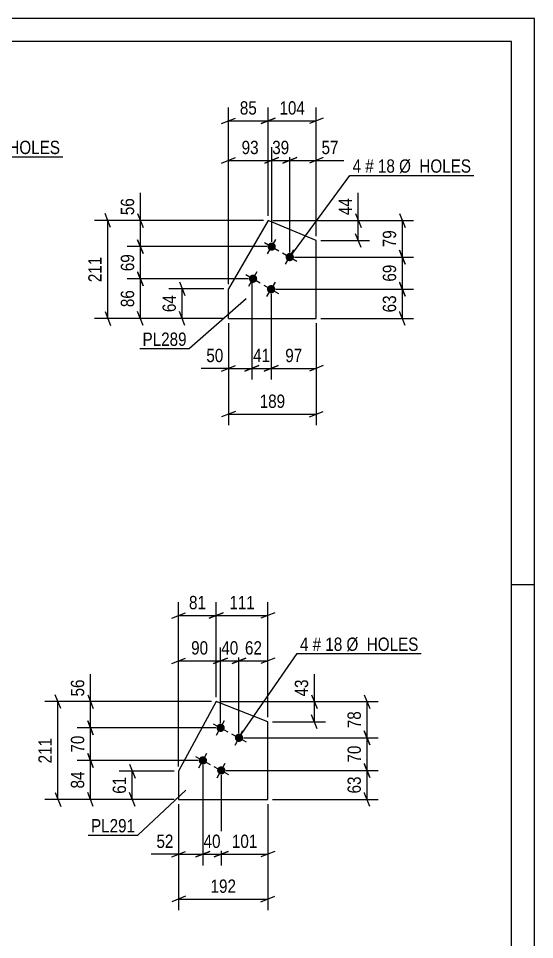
# Model space of a CAD drawing. Header units: millimetres. Extents: x 0 to 594, y 0 to 420.
# Drawn here: x 482.8 to 594, y 221.6 to 420 of the extents above; entities that cross this region are included whole.
import ezdxf

# ---------------------------------------------------------------- set-up
doc = ezdxf.new("R2010")
doc.units = ezdxf.units.MM
doc.styles.add('Arial Narrow', font='ARIALN.TTF', dxfattribs={"height": 0.2})

# ---------------------------------------------------------------- blocks, each defined once
blk = doc.blocks.new('Unknown-122574334-1163')
at = {"color": 5, "linetype": 'Continuous'}
for p, q in [((594, 420), (0, 420)), ((594, 0), (594, 420)), ((589, 415), (5, 415)), ((589, 5), (589, 415)), ((594, 298), (589, 298))]:
    blk.add_line(p, q, dxfattribs=at)
blk = doc.blocks.new('Part-122574334-16111 - 16110')
at = {"color": 2, "linetype": 'Continuous'}
for p, q in [((536.59, 376.5), (528.07, 361.79)), ((546.98, 372.14), (536.59, 376.5)), ((546.98, 355.37), (546.98, 372.14)), ((528.07, 355.37), (528.07, 361.79)), ((528.07, 355.37), (546.98, 355.37))]:
    blk.add_line(p, q, dxfattribs=at)
blk = doc.blocks.new('Bolt-122574334-16112 - 16110')
at = {"linetype": 'Continuous'}
for points in [[(537.81, 371.63, -1), (536.91, 370.07, -1)], [(541.71, 369.38, -1), (540.81, 367.82, -1)], [(533.8, 364.71, -1), (532.9, 363.15, -1)], [(537.7, 362.45, -1), (536.8, 360.9, -1)]]:
    blk.add_hatch(color=1, dxfattribs=at).paths.add_polyline_path(points)
at = {"color": 1, "linetype": 'Continuous'}
for p, q in [((535.8, 371.75), (538.92, 369.95)), ((536.46, 369.3), (538.26, 372.41)), ((539.7, 369.5), (542.81, 367.7)), ((540.35, 367.04), (542.16, 370.16)), ((532.45, 362.37), (534.26, 365.49)), ((531.8, 364.83), (534.91, 363.03)), ((536.35, 360.12), (538.15, 363.23)), ((535.69, 362.58), (538.81, 360.77))]:
    blk.add_line(p, q, dxfattribs=at)
blk = doc.blocks.new('Part-122574334-16119 - 16118')
at = {"color": 2, "linetype": 'Continuous'}
for p, q in [((525.43, 272.85), (517.32, 257.9)), ((536.56, 268.53), (525.43, 272.85)), ((536.56, 251.76), (536.56, 268.53)), ((517.32, 257.9), (517.32, 251.76)), ((517.32, 251.76), (536.56, 251.76))]:
    blk.add_line(p, q, dxfattribs=at)
blk = doc.blocks.new('Bolt-122574334-16120 - 16118')
at = {"linetype": 'Continuous'}
for points in [[(526.79, 268.01, -1), (525.93, 266.43, -1)], [(530.74, 265.87, -1), (529.89, 264.28, -1)], [(522.97, 260.98, -1), (522.11, 259.4, -1)], [(526.93, 258.83, -1), (526.07, 257.25, -1)]]:
    blk.add_hatch(color=1, dxfattribs=at).paths.add_polyline_path(points)
at = {"color": 1, "linetype": 'Continuous'}
for p, q in [((524.78, 268.08), (527.94, 266.36)), ((525.5, 265.64), (527.22, 268.8)), ((528.73, 265.93), (531.9, 264.22)), ((529.46, 263.49), (531.17, 266.66)), ((520.96, 261.05), (524.13, 259.33)), ((521.69, 258.61), (523.4, 261.77)), ((524.92, 258.9), (528.08, 257.18)), ((525.64, 256.46), (527.36, 259.63))]:
    blk.add_line(p, q, dxfattribs=at)
blk = doc.blocks.new('StraightDimension-122574334-16838 - 16110')
at = {"color": 7, "linetype": 'Continuous'}
for p, q in [((528.07, 354.37), (528.07, 332.37)), ((546.98, 354.37), (546.98, 332.37)), ((529.57, 335.37), (526.57, 334.17)), ((545.48, 334.17), (548.48, 335.37)), ((528.07, 334.77), (546.98, 334.77))]:
    blk.add_line(p, q, dxfattribs=at)
at = {"color": 0}
blk.add_wipeout([(540.87, 335.52), (540.87, 339.72), (534.18, 339.72), (534.18, 335.52)], dxfattribs=at)
at = {"color": 3, "style": 'Arial Narrow'}
blk.add_text('189', height=2.863, dxfattribs=at).set_placement((534.78, 336.12))
blk = doc.blocks.new('StraightDimension-122574334-16832 - 16110')
at = {"color": 7, "linetype": 'Continuous'}
for p, q in [((536.59, 377.5), (536.59, 400.79)), ((546.98, 373.14), (546.98, 400.79)), ((535.09, 397.34), (538.09, 398.54)), ((536.59, 397.94), (546.98, 397.94)), ((548.48, 398.54), (545.48, 397.34))]:
    blk.add_line(p, q, dxfattribs=at)
at = {"color": 0}
blk.add_wipeout([(545.13, 398.69), (545.13, 402.89), (538.44, 402.89), (538.44, 398.69)], dxfattribs=at)
at = {"color": 3, "style": 'Arial Narrow'}
blk.add_text('104', height=2.863, dxfattribs=at).set_placement((539.04, 399.29))
blk = doc.blocks.new('StraightDimension-122574334-21965 - 16110')
at = {"color": 7, "linetype": 'Continuous'}
for p, q in [((533.11, 363.07), (533.11, 342.23)), ((537.25, 360.67), (537.25, 342.23)), ((531.61, 344.03), (534.61, 345.23)), ((538.75, 345.23), (535.75, 344.03)), ((533.11, 344.63), (537.25, 344.63))]:
    blk.add_line(p, q, dxfattribs=at)
at = {"color": 0}
blk.add_wipeout([(537.61, 345.38), (537.61, 349.58), (532.75, 349.58), (532.75, 345.38)], dxfattribs=at)
at = {"color": 3, "style": 'Arial Narrow'}
blk.add_text('41', height=2.863, dxfattribs=at).set_placement((533.35, 345.98))
blk = doc.blocks.new('StraightDimension-122574334-16833 - 16110')
at = {"color": 7, "linetype": 'Continuous'}
for p, q in [((528.07, 362.79), (528.07, 400.79)), ((536.59, 377.5), (536.59, 400.79)), ((526.57, 397.34), (529.57, 398.54)), ((528.07, 397.94), (536.59, 397.94)), ((538.09, 398.54), (535.09, 397.34))]:
    blk.add_line(p, q, dxfattribs=at)
at = {"color": 0}
blk.add_wipeout([(534.76, 398.69), (534.76, 402.89), (529.9, 402.89), (529.9, 398.69)], dxfattribs=at)
at = {"color": 3, "style": 'Arial Narrow'}
blk.add_text('85', height=2.863, dxfattribs=at).set_placement((530.5, 399.29))
blk = doc.blocks.new('StraightDimension-122574334-16842 - 16110')
at = {"color": 7, "linetype": 'Continuous'}
for p, q in [((555.41, 378), (556.61, 375)), ((537.59, 376.5), (558.41, 376.5)), ((556.01, 372.14), (556.01, 376.5)), ((556.61, 370.64), (555.41, 373.64)), ((547.98, 372.14), (558.41, 372.14))]:
    blk.add_line(p, q, dxfattribs=at)
at = {"color": 0}
blk.add_wipeout([(555.26, 381.88), (551.06, 381.88), (551.06, 377.03), (555.26, 377.03)], dxfattribs=at)
at = {"color": 7, "linetype": 'Continuous'}
blk.add_line((556.01, 376.5), (556.01, 382.41), dxfattribs=at)
blk.add_line((556.01, 376.5), (556.01, 382.41), dxfattribs=at)
at = {"color": 3, "style": 'Arial Narrow'}
blk.add_text('44', height=2.863, rotation=90.0002, dxfattribs=at).set_placement((554.66, 377.63))
blk = doc.blocks.new('StraightDimension-122574334-16846 - 16110')
at = {"color": 7, "linetype": 'Continuous'}
for p, q in [((517.47, 363.29), (518.67, 360.29)), ((527.07, 361.79), (515.22, 361.79)), ((518.07, 355.37), (518.07, 361.79)), ((527.07, 355.37), (515.22, 355.37)), ((518.67, 353.87), (517.47, 356.87))]:
    blk.add_line(p, q, dxfattribs=at)
at = {"color": 0}
blk.add_wipeout([(517.32, 361.01), (513.12, 361.01), (513.12, 356.15), (517.32, 356.15)], dxfattribs=at)
at = {"color": 3, "style": 'Arial Narrow'}
blk.add_text('64', height=2.863, rotation=90.0002, dxfattribs=at).set_placement((516.72, 356.75))
blk = doc.blocks.new('StraightDimension-122574334-16850 - 16110')
at = {"color": 7, "linetype": 'Continuous'}
for p, q in [((541.26, 369.6), (541.26, 392.28)), ((546.98, 373.14), (546.98, 392.28)), ((539.76, 388.83), (542.76, 390.03)), ((541.26, 389.43), (546.98, 389.43)), ((548.48, 390.03), (545.48, 388.83))]:
    blk.add_line(p, q, dxfattribs=at)
at = {"color": 0}
blk.add_wipeout([(552.36, 390.18), (552.36, 394.38), (547.51, 394.38), (547.51, 390.18)], dxfattribs=at)
at = {"color": 7, "linetype": 'Continuous'}
blk.add_line((546.98, 389.43), (552.89, 389.43), dxfattribs=at)
blk.add_line((546.98, 389.43), (552.89, 389.43), dxfattribs=at)
at = {"color": 3, "style": 'Arial Narrow'}
blk.add_text('57', height=2.863, dxfattribs=at).set_placement((548.11, 390.78))
blk = doc.blocks.new('StraightDimension-122574334-16851 - 16110')
at = {"color": 7, "linetype": 'Continuous'}
for p, q in [((537.36, 371.85), (537.36, 392.28)), ((541.26, 369.6), (541.26, 392.28)), ((535.86, 388.83), (538.86, 390.03)), ((537.36, 389.43), (541.26, 389.43)), ((542.76, 390.03), (539.76, 388.83))]:
    blk.add_line(p, q, dxfattribs=at)
at = {"color": 0}
blk.add_wipeout([(541.74, 390.18), (541.74, 394.38), (536.88, 394.38), (536.88, 390.18)], dxfattribs=at)
at = {"color": 3, "style": 'Arial Narrow'}
blk.add_text('39', height=2.863, dxfattribs=at).set_placement((537.48, 390.78))
blk = doc.blocks.new('StraightDimension-122574334-16852 - 16110')
at = {"color": 7, "linetype": 'Continuous'}
for p, q in [((528.07, 362.79), (528.07, 392.28)), ((537.36, 371.85), (537.36, 392.28)), ((526.57, 388.83), (529.57, 390.03)), ((528.07, 389.43), (537.36, 389.43)), ((538.86, 390.03), (535.86, 388.83))]:
    blk.add_line(p, q, dxfattribs=at)
at = {"color": 0}
blk.add_wipeout([(535.14, 390.18), (535.14, 394.38), (530.29, 394.38), (530.29, 390.18)], dxfattribs=at)
at = {"color": 3, "style": 'Arial Narrow'}
blk.add_text('93', height=2.863, dxfattribs=at).set_placement((530.89, 390.78))
blk = doc.blocks.new('StraightDimension-122574334-16870 - 16110')
at = {"color": 7, "linetype": 'Continuous'}
for p, q in [((508.47, 378), (509.67, 375)), ((535.59, 376.5), (506.22, 376.5)), ((509.07, 370.85), (509.07, 376.5)), ((509.67, 369.35), (508.47, 372.35)), ((536.36, 370.85), (506.22, 370.85))]:
    blk.add_line(p, q, dxfattribs=at)
at = {"color": 0}
blk.add_wipeout([(508.32, 381.88), (504.12, 381.88), (504.12, 377.03), (508.32, 377.03)], dxfattribs=at)
at = {"color": 7, "linetype": 'Continuous'}
blk.add_line((509.07, 376.5), (509.07, 382.41), dxfattribs=at)
blk.add_line((509.07, 376.5), (509.07, 382.41), dxfattribs=at)
at = {"color": 3, "style": 'Arial Narrow'}
blk.add_text('56', height=2.863, rotation=90.0002, dxfattribs=at).set_placement((507.72, 377.63))
blk = doc.blocks.new('StraightDimension-122574334-16871 - 16110')
at = {"color": 7, "linetype": 'Continuous'}
for p, q in [((508.47, 372.35), (509.67, 369.35)), ((536.36, 370.85), (506.22, 370.85)), ((509.07, 363.93), (509.07, 370.85)), ((509.67, 362.43), (508.47, 365.43)), ((532.35, 363.93), (506.22, 363.93))]:
    blk.add_line(p, q, dxfattribs=at)
at = {"color": 0}
blk.add_wipeout([(508.32, 369.82), (504.12, 369.82), (504.12, 364.96), (508.32, 364.96)], dxfattribs=at)
at = {"color": 3, "style": 'Arial Narrow'}
blk.add_text('69', height=2.863, rotation=90.0002, dxfattribs=at).set_placement((507.72, 365.56))
blk = doc.blocks.new('StraightDimension-122574334-16872 - 16110')
at = {"color": 7, "linetype": 'Continuous'}
for p, q in [((508.47, 365.43), (509.67, 362.43)), ((532.35, 363.93), (506.22, 363.93)), ((509.07, 355.37), (509.07, 363.93)), ((527.07, 355.37), (506.22, 355.37)), ((509.67, 353.87), (508.47, 356.87))]:
    blk.add_line(p, q, dxfattribs=at)
at = {"color": 0}
blk.add_wipeout([(508.32, 362.08), (504.12, 362.08), (504.12, 357.22), (508.32, 357.22)], dxfattribs=at)
at = {"color": 3, "style": 'Arial Narrow'}
blk.add_text('86', height=2.863, rotation=90.0002, dxfattribs=at).set_placement((507.72, 357.82))
blk = doc.blocks.new('StraightDimension-122574334-16890 - 16110')
at = {"color": 7, "linetype": 'Continuous'}
for p, q in [((502.67, 375), (501.47, 378)), ((535.59, 376.5), (499.22, 376.5)), ((502.07, 355.37), (502.07, 376.5)), ((527.07, 355.37), (499.22, 355.37)), ((501.47, 356.87), (502.67, 353.87))]:
    blk.add_line(p, q, dxfattribs=at)
at = {"color": 0}
blk.add_wipeout([(501.32, 369.28), (497.12, 369.28), (497.12, 362.59), (501.32, 362.59)], dxfattribs=at)
at = {"color": 3, "style": 'Arial Narrow'}
blk.add_text('211', height=2.863, rotation=90.0002, dxfattribs=at).set_placement((500.72, 363.19))
blk = doc.blocks.new('StraightDimension-122574334-21933 - 16110')
at = {"color": 7, "linetype": 'Continuous'}
for p, q in [((564.91, 378), (566.11, 375)), ((537.59, 376.5), (567.91, 376.5)), ((565.51, 368.6), (565.51, 376.5)), ((566.11, 367.1), (564.91, 370.1)), ((542.26, 368.6), (567.91, 368.6))]:
    blk.add_line(p, q, dxfattribs=at)
at = {"color": 0}
blk.add_wipeout([(564.76, 374.98), (560.56, 374.98), (560.56, 370.12), (564.76, 370.12)], dxfattribs=at)
at = {"color": 3, "style": 'Arial Narrow'}
blk.add_text('79', height=2.863, rotation=90.0002, dxfattribs=at).set_placement((564.16, 370.72))
blk = doc.blocks.new('StraightDimension-122574334-21934 - 16110')
at = {"color": 7, "linetype": 'Continuous'}
for p, q in [((564.91, 370.1), (566.11, 367.1)), ((542.26, 368.6), (567.91, 368.6)), ((565.51, 361.67), (565.51, 368.6)), ((566.11, 360.17), (564.91, 363.17)), ((538.25, 361.67), (567.91, 361.67))]:
    blk.add_line(p, q, dxfattribs=at)
at = {"color": 0}
blk.add_wipeout([(564.76, 367.56), (560.56, 367.56), (560.56, 362.71), (564.76, 362.71)], dxfattribs=at)
at = {"color": 3, "style": 'Arial Narrow'}
blk.add_text('69', height=2.863, rotation=90.0002, dxfattribs=at).set_placement((564.16, 363.31))
blk = doc.blocks.new('StraightDimension-122574334-21935 - 16110')
at = {"color": 7, "linetype": 'Continuous'}
for p, q in [((564.91, 363.17), (566.11, 360.17)), ((538.25, 361.67), (567.91, 361.67)), ((565.51, 355.37), (565.51, 361.67)), ((547.98, 355.37), (567.91, 355.37)), ((566.11, 353.87), (564.91, 356.87))]:
    blk.add_line(p, q, dxfattribs=at)
at = {"color": 0}
blk.add_wipeout([(564.76, 360.95), (560.56, 360.95), (560.56, 356.09), (564.76, 356.09)], dxfattribs=at)
at = {"color": 3, "style": 'Arial Narrow'}
blk.add_text('63', height=2.863, rotation=90.0002, dxfattribs=at).set_placement((564.16, 356.69))
blk = doc.blocks.new('StraightDimension-122574334-21964 - 16110')
at = {"color": 7, "linetype": 'Continuous'}
for p, q in [((537.25, 360.67), (537.25, 342.23)), ((546.98, 354.37), (546.98, 342.23)), ((535.75, 344.03), (538.75, 345.23)), ((548.48, 345.23), (545.48, 344.03)), ((537.25, 344.63), (546.98, 344.63))]:
    blk.add_line(p, q, dxfattribs=at)
at = {"color": 0}
blk.add_wipeout([(544.54, 345.38), (544.54, 349.58), (539.69, 349.58), (539.69, 345.38)], dxfattribs=at)
at = {"color": 3, "style": 'Arial Narrow'}
blk.add_text('97', height=2.863, dxfattribs=at).set_placement((540.29, 345.98))
blk = doc.blocks.new('StraightDimension-122574334-21966 - 16110')
at = {"color": 7, "linetype": 'Continuous'}
for p, q in [((533.11, 363.07), (533.11, 342.23)), ((528.07, 354.37), (528.07, 342.23)), ((526.57, 344.03), (529.57, 345.23)), ((534.61, 345.23), (531.61, 344.03)), ((528.07, 344.63), (533.11, 344.63))]:
    blk.add_line(p, q, dxfattribs=at)
at = {"color": 0}
blk.add_wipeout([(527.55, 345.38), (527.55, 349.58), (522.69, 349.58), (522.69, 345.38)], dxfattribs=at)
at = {"color": 7, "linetype": 'Continuous'}
blk.add_line((528.07, 344.63), (522.16, 344.63), dxfattribs=at)
blk.add_line((528.07, 344.63), (522.16, 344.63), dxfattribs=at)
at = {"color": 3, "style": 'Arial Narrow'}
blk.add_text('50', height=2.863, dxfattribs=at).set_placement((523.29, 345.98))
blk = doc.blocks.new('StraightDimension-122574334-16894 - 16118')
at = {"color": 7, "linetype": 'Continuous'}
for p, q in [((525.43, 273.85), (525.43, 294.26)), ((536.56, 269.53), (536.56, 294.26)), ((523.93, 290.81), (526.93, 292.01)), ((538.06, 292.01), (535.06, 290.81)), ((525.43, 291.41), (536.56, 291.41))]:
    blk.add_line(p, q, dxfattribs=at)
at = {"color": 0}
blk.add_wipeout([(534.34, 292.16), (534.34, 296.36), (527.65, 296.36), (527.65, 292.16)], dxfattribs=at)
at = {"color": 3, "style": 'Arial Narrow'}
blk.add_text('111', height=2.863, dxfattribs=at).set_placement((528.25, 292.76))
blk = doc.blocks.new('StraightDimension-122574334-16900 - 16118')
at = {"color": 7, "linetype": 'Continuous'}
for p, q in [((517.32, 250.76), (517.32, 227.93)), ((536.56, 250.76), (536.56, 227.93)), ((518.82, 230.93), (515.82, 229.73)), ((517.32, 230.33), (536.56, 230.33)), ((535.06, 229.73), (538.06, 230.93))]:
    blk.add_line(p, q, dxfattribs=at)
at = {"color": 0}
blk.add_wipeout([(530.28, 231.08), (530.28, 235.28), (523.6, 235.28), (523.6, 231.08)], dxfattribs=at)
at = {"color": 3, "style": 'Arial Narrow'}
blk.add_text('192', height=2.863, dxfattribs=at).set_placement((524.2, 231.68))
blk = doc.blocks.new('StraightDimension-122574334-16904 - 16118')
at = {"color": 7, "linetype": 'Continuous'}
for p, q in [((545.96, 274.35), (547.16, 271.35)), ((526.43, 272.85), (548.96, 272.85)), ((546.56, 268.53), (546.56, 272.85)), ((547.16, 267.03), (545.96, 270.03)), ((537.56, 268.53), (548.96, 268.53))]:
    blk.add_line(p, q, dxfattribs=at)
at = {"color": 0}
blk.add_wipeout([(545.81, 278.23), (541.61, 278.23), (541.61, 273.37), (545.81, 273.37)], dxfattribs=at)
at = {"color": 7, "linetype": 'Continuous'}
blk.add_line((546.56, 272.85), (546.56, 278.75), dxfattribs=at)
blk.add_line((546.56, 272.85), (546.56, 278.75), dxfattribs=at)
at = {"color": 3, "style": 'Arial Narrow'}
blk.add_text('43', height=2.863, rotation=90.0002, dxfattribs=at).set_placement((545.21, 273.97))
blk = doc.blocks.new('StraightDimension-122574334-22149 - 16118')
at = {"color": 7, "linetype": 'Continuous'}
for p, q in [((557.32, 274.35), (558.52, 271.35)), ((526.43, 272.85), (560.32, 272.85)), ((557.92, 265.07), (557.92, 272.85)), ((558.52, 263.57), (557.32, 266.57)), ((531.32, 265.07), (560.32, 265.07))]:
    blk.add_line(p, q, dxfattribs=at)
at = {"color": 0}
blk.add_wipeout([(557.17, 271.39), (552.97, 271.39), (552.97, 266.53), (557.17, 266.53)], dxfattribs=at)
at = {"color": 3, "style": 'Arial Narrow'}
blk.add_text('78', height=2.863, rotation=90.0002, dxfattribs=at).set_placement((556.57, 267.13))
blk = doc.blocks.new('StraightDimension-122574334-22150 - 16118')
at = {"color": 7, "linetype": 'Continuous'}
for p, q in [((557.32, 266.57), (558.52, 263.57)), ((531.32, 265.07), (560.32, 265.07)), ((557.92, 258.04), (557.92, 265.07)), ((527.5, 258.04), (560.32, 258.04)), ((558.52, 256.54), (557.32, 259.54))]:
    blk.add_line(p, q, dxfattribs=at)
at = {"color": 0}
blk.add_wipeout([(557.17, 263.99), (552.97, 263.99), (552.97, 259.13), (557.17, 259.13)], dxfattribs=at)
at = {"color": 3, "style": 'Arial Narrow'}
blk.add_text('70', height=2.863, rotation=90.0002, dxfattribs=at).set_placement((556.57, 259.73))
blk = doc.blocks.new('StraightDimension-122574334-16895 - 16118')
at = {"color": 7, "linetype": 'Continuous'}
for p, q in [((517.32, 258.9), (517.32, 294.26)), ((525.43, 273.85), (525.43, 294.26)), ((515.82, 290.81), (518.82, 292.01)), ((526.93, 292.01), (523.93, 290.81)), ((517.32, 291.41), (525.43, 291.41))]:
    blk.add_line(p, q, dxfattribs=at)
at = {"color": 0}
blk.add_wipeout([(523.8, 292.16), (523.8, 296.36), (518.95, 296.36), (518.95, 292.16)], dxfattribs=at)
at = {"color": 3, "style": 'Arial Narrow'}
blk.add_text('81', height=2.863, dxfattribs=at).set_placement((519.55, 292.76))
blk = doc.blocks.new('StraightDimension-122574334-16908 - 16118')
at = {"color": 7, "linetype": 'Continuous'}
for p, q in [((506.72, 259.4), (507.92, 256.4)), ((516.32, 257.9), (504.47, 257.9)), ((507.32, 251.76), (507.32, 257.9)), ((507.92, 250.26), (506.72, 253.26)), ((516.32, 251.76), (504.47, 251.76))]:
    blk.add_line(p, q, dxfattribs=at)
at = {"color": 0}
blk.add_wipeout([(506.57, 257.26), (502.37, 257.26), (502.37, 252.41), (506.57, 252.41)], dxfattribs=at)
at = {"color": 3, "style": 'Arial Narrow'}
blk.add_text('61', height=2.863, rotation=90.0002, dxfattribs=at).set_placement((505.97, 253.01))
blk = doc.blocks.new('StraightDimension-122574334-16932 - 16118')
at = {"color": 7, "linetype": 'Continuous'}
for p, q in [((497.72, 274.35), (498.92, 271.35)), ((524.43, 272.85), (495.47, 272.85)), ((498.32, 267.22), (498.32, 272.85)), ((498.92, 265.72), (497.72, 268.72)), ((525.36, 267.22), (495.47, 267.22))]:
    blk.add_line(p, q, dxfattribs=at)
at = {"color": 0}
blk.add_wipeout([(497.57, 278.23), (493.37, 278.23), (493.37, 273.37), (497.57, 273.37)], dxfattribs=at)
at = {"color": 7, "linetype": 'Continuous'}
blk.add_line((498.32, 272.85), (498.32, 278.75), dxfattribs=at)
blk.add_line((498.32, 272.85), (498.32, 278.75), dxfattribs=at)
at = {"color": 3, "style": 'Arial Narrow'}
blk.add_text('56', height=2.863, rotation=90.0002, dxfattribs=at).set_placement((496.97, 273.97))
blk = doc.blocks.new('StraightDimension-122574334-16933 - 16118')
at = {"color": 7, "linetype": 'Continuous'}
for p, q in [((497.72, 268.72), (498.92, 265.72)), ((525.36, 267.22), (495.47, 267.22)), ((498.32, 260.19), (498.32, 267.22)), ((521.54, 260.19), (495.47, 260.19)), ((498.92, 258.69), (497.72, 261.69))]:
    blk.add_line(p, q, dxfattribs=at)
at = {"color": 0}
blk.add_wipeout([(497.57, 266.13), (493.37, 266.13), (493.37, 261.28), (497.57, 261.28)], dxfattribs=at)
at = {"color": 3, "style": 'Arial Narrow'}
blk.add_text('70', height=2.863, rotation=90.0002, dxfattribs=at).set_placement((496.97, 261.88))
blk = doc.blocks.new('StraightDimension-122574334-16934 - 16118')
at = {"color": 7, "linetype": 'Continuous'}
for p, q in [((521.54, 260.19), (495.47, 260.19)), ((497.72, 261.69), (498.92, 258.69)), ((498.32, 251.76), (498.32, 260.19)), ((498.92, 250.26), (497.72, 253.26)), ((516.32, 251.76), (495.47, 251.76))]:
    blk.add_line(p, q, dxfattribs=at)
at = {"color": 0}
blk.add_wipeout([(497.57, 258.4), (493.37, 258.4), (493.37, 253.55), (497.57, 253.55)], dxfattribs=at)
at = {"color": 3, "style": 'Arial Narrow'}
blk.add_text('84', height=2.863, rotation=90.0002, dxfattribs=at).set_placement((496.97, 254.15))
blk = doc.blocks.new('StraightDimension-122574334-16952 - 16118')
at = {"color": 7, "linetype": 'Continuous'}
for p, q in [((491.92, 271.35), (490.72, 274.35)), ((524.43, 272.85), (488.47, 272.85)), ((491.32, 251.76), (491.32, 272.85)), ((490.72, 253.26), (491.92, 250.26)), ((516.32, 251.76), (488.47, 251.76))]:
    blk.add_line(p, q, dxfattribs=at)
at = {"color": 0}
blk.add_wipeout([(490.57, 265.65), (486.37, 265.65), (486.37, 258.96), (490.57, 258.96)], dxfattribs=at)
at = {"color": 3, "style": 'Arial Narrow'}
blk.add_text('211', height=2.863, rotation=90.0002, dxfattribs=at).set_placement((489.97, 259.56))
blk = doc.blocks.new('StraightDimension-122574334-22117 - 16118')
at = {"color": 7, "linetype": 'Continuous'}
for p, q in [((530.32, 266.07), (530.32, 284.5)), ((536.56, 269.53), (536.56, 284.5)), ((528.82, 281.05), (531.82, 282.25)), ((538.06, 282.25), (535.06, 281.05)), ((530.32, 281.65), (536.56, 281.65))]:
    blk.add_line(p, q, dxfattribs=at)
at = {"color": 0}
blk.add_wipeout([(535.87, 282.4), (535.87, 286.6), (531.01, 286.6), (531.01, 282.4)], dxfattribs=at)
at = {"color": 3, "style": 'Arial Narrow'}
blk.add_text('62', height=2.863, dxfattribs=at).set_placement((531.61, 283))
blk = doc.blocks.new('StraightDimension-122574334-22118 - 16118')
at = {"color": 7, "linetype": 'Continuous'}
for p, q in [((526.36, 268.22), (526.36, 284.5)), ((530.32, 266.07), (530.32, 284.5)), ((524.86, 281.05), (527.86, 282.25)), ((531.82, 282.25), (528.82, 281.05)), ((526.36, 281.65), (530.32, 281.65))]:
    blk.add_line(p, q, dxfattribs=at)
at = {"color": 0}
blk.add_wipeout([(530.77, 282.4), (530.77, 286.6), (525.91, 286.6), (525.91, 282.4)], dxfattribs=at)
at = {"color": 3, "style": 'Arial Narrow'}
blk.add_text('40', height=2.863, dxfattribs=at).set_placement((526.51, 283))
blk = doc.blocks.new('StraightDimension-122574334-22119 - 16118')
at = {"color": 7, "linetype": 'Continuous'}
for p, q in [((517.32, 258.9), (517.32, 284.5)), ((526.36, 268.22), (526.36, 284.5)), ((515.82, 281.05), (518.82, 282.25)), ((527.86, 282.25), (524.86, 281.05)), ((517.32, 281.65), (526.36, 281.65))]:
    blk.add_line(p, q, dxfattribs=at)
at = {"color": 0}
blk.add_wipeout([(524.27, 282.4), (524.27, 286.6), (519.41, 286.6), (519.41, 282.4)], dxfattribs=at)
at = {"color": 3, "style": 'Arial Narrow'}
blk.add_text('90', height=2.863, dxfattribs=at).set_placement((520.01, 283))
blk = doc.blocks.new('StraightDimension-122574334-22151 - 16118')
at = {"color": 7, "linetype": 'Continuous'}
for p, q in [((527.5, 258.04), (560.32, 258.04)), ((557.32, 259.54), (558.52, 256.54)), ((557.92, 251.76), (557.92, 258.04)), ((558.52, 250.26), (557.32, 253.26)), ((537.56, 251.76), (560.32, 251.76))]:
    blk.add_line(p, q, dxfattribs=at)
at = {"color": 0}
blk.add_wipeout([(557.17, 257.33), (552.97, 257.33), (552.97, 252.48), (557.17, 252.48)], dxfattribs=at)
at = {"color": 3, "style": 'Arial Narrow'}
blk.add_text('63', height=2.863, rotation=90.0002, dxfattribs=at).set_placement((556.57, 253.08))
blk = doc.blocks.new('StraightDimension-122574334-22178 - 16118')
at = {"color": 7, "linetype": 'Continuous'}
for p, q in [((526.5, 257.04), (526.5, 237.6)), ((536.56, 250.76), (536.56, 237.6)), ((525, 239.4), (528, 240.6)), ((538.06, 240.6), (535.06, 239.4)), ((526.5, 240), (536.56, 240))]:
    blk.add_line(p, q, dxfattribs=at)
at = {"color": 0}
blk.add_wipeout([(534.87, 240.75), (534.87, 244.95), (528.19, 244.95), (528.19, 240.75)], dxfattribs=at)
at = {"color": 3, "style": 'Arial Narrow'}
blk.add_text('101', height=2.863, dxfattribs=at).set_placement((528.79, 241.35))
blk = doc.blocks.new('StraightDimension-122574334-22179 - 16118')
at = {"color": 7, "linetype": 'Continuous'}
for p, q in [((522.54, 259.19), (522.54, 237.6)), ((526.5, 257.04), (526.5, 237.6)), ((521.04, 239.4), (524.04, 240.6)), ((528, 240.6), (525, 239.4)), ((522.54, 240), (526.5, 240))]:
    blk.add_line(p, q, dxfattribs=at)
at = {"color": 0}
blk.add_wipeout([(526.95, 240.75), (526.95, 244.95), (522.09, 244.95), (522.09, 240.75)], dxfattribs=at)
at = {"color": 3, "style": 'Arial Narrow'}
blk.add_text('40', height=2.863, dxfattribs=at).set_placement((522.69, 241.35))
blk = doc.blocks.new('StraightDimension-122574334-22180 - 16118')
at = {"color": 7, "linetype": 'Continuous'}
for p, q in [((522.54, 259.19), (522.54, 237.6)), ((517.32, 250.76), (517.32, 237.6)), ((515.82, 239.4), (518.82, 240.6)), ((524.04, 240.6), (521.04, 239.4)), ((517.32, 240), (522.54, 240))]:
    blk.add_line(p, q, dxfattribs=at)
at = {"color": 0}
blk.add_wipeout([(516.8, 240.75), (516.8, 244.95), (511.94, 244.95), (511.94, 240.75)], dxfattribs=at)
at = {"color": 7, "linetype": 'Continuous'}
blk.add_line((517.32, 240), (511.42, 240), dxfattribs=at)
blk.add_line((517.32, 240), (511.42, 240), dxfattribs=at)
at = {"color": 3, "style": 'Arial Narrow'}
blk.add_text('52', height=2.863, dxfattribs=at).set_placement((512.54, 241.35))
blk = doc.blocks.new('Mark-122574334-17166 - 16110')
at = {"color": 0}
blk.add_wipeout([(556.63, 386.78), (556.63, 389.78), (554.8, 389.78), (554.8, 386.78)], dxfattribs=at)
blk.add_wipeout([(556.63, 386.78), (556.63, 389.78), (554.8, 389.78), (554.8, 386.78)], dxfattribs=at)
at = {"color": 7, "linetype": 'Continuous'}
blk.add_line((541.26, 368.6), (554.2, 386.18), dxfattribs=at)
at = {"color": 3, "style": 'Arial Narrow'}
blk.add_text('4', height=2.86, dxfattribs=at).set_placement((554.8, 386.78))
at = {"color": 0}
blk.add_wipeout([(559.35, 386.78), (559.35, 389.78), (557.53, 389.78), (557.53, 386.78)], dxfattribs=at)
blk.add_wipeout([(559.35, 386.78), (559.35, 389.78), (557.53, 389.78), (557.53, 386.78)], dxfattribs=at)
blk.add_wipeout([(563.91, 386.78), (563.91, 389.78), (560.25, 389.78), (560.25, 386.78)], dxfattribs=at)
blk.add_wipeout([(563.91, 386.78), (563.91, 389.78), (560.25, 389.78), (560.25, 386.78)], dxfattribs=at)
at = {"color": 3, "style": 'Arial Narrow'}
for s, height, p in [('#', 2.86, (557.53, 386.78)), ('18', 2.863, (560.25, 386.78))]:
    blk.add_text(s, height=height, dxfattribs=at).set_placement(p)
at = {"color": 0}
blk.add_wipeout([(580.34, 386.78), (580.34, 389.78), (564.81, 389.78), (564.81, 386.78)], dxfattribs=at)
blk.add_wipeout([(580.34, 386.78), (580.34, 389.78), (564.81, 389.78), (564.81, 386.78)], dxfattribs=at)
at = {"color": 7, "linetype": 'Continuous'}
blk.add_line((554.2, 386.18), (580.94, 386.18), dxfattribs=at)
at = {"color": 3, "style": 'Arial Narrow'}
blk.add_text('Ø  HOLES', height=2.863, dxfattribs=at).set_placement((564.81, 386.78))
blk = doc.blocks.new('Mark-122574334-17163 - 16110')
at = {"color": 0}
blk.add_wipeout([(519.04, 349.48), (519.04, 352.48), (509.54, 352.48), (509.54, 349.48)], dxfattribs=at)
blk.add_wipeout([(519.04, 349.48), (519.04, 352.48), (509.54, 352.48), (509.54, 349.48)], dxfattribs=at)
at = {"color": 30, "linetype": 'Continuous'}
for p in [(531.88, 359.63), (508.94, 348.88)]:
    blk.add_line(p, (519.64, 348.88), dxfattribs=at)
at = {"color": 3, "style": 'Arial Narrow'}
blk.add_text('PL289', height=2.863, dxfattribs=at).set_placement((509.54, 349.48))
blk = doc.blocks.new('Mark-122574334-17167 - 16118')
at = {"color": 0}
blk.add_wipeout([(507.94, 244.7), (507.94, 247.7), (498.44, 247.7), (498.44, 244.7)], dxfattribs=at)
blk.add_wipeout([(507.94, 244.7), (507.94, 247.7), (498.44, 247.7), (498.44, 244.7)], dxfattribs=at)
at = {"color": 30, "linetype": 'Continuous'}
for p in [(518.88, 253.78), (497.84, 244.1)]:
    blk.add_line(p, (508.54, 244.1), dxfattribs=at)
at = {"color": 3, "style": 'Arial Narrow'}
blk.add_text('PL291', height=2.863, dxfattribs=at).set_placement((498.44, 244.7))
blk = doc.blocks.new('Mark-122574334-17170 - 16118')
at = {"color": 0}
blk.add_wipeout([(545.29, 283.79), (545.29, 286.79), (543.46, 286.79), (543.46, 283.79)], dxfattribs=at)
blk.add_wipeout([(545.29, 283.79), (545.29, 286.79), (543.46, 286.79), (543.46, 283.79)], dxfattribs=at)
at = {"color": 7, "linetype": 'Continuous'}
blk.add_line((530.32, 265.07), (542.86, 283.19), dxfattribs=at)
at = {"color": 3, "style": 'Arial Narrow'}
blk.add_text('4', height=2.86, dxfattribs=at).set_placement((543.46, 283.79))
at = {"color": 0}
blk.add_wipeout([(548.02, 283.79), (548.02, 286.79), (546.19, 286.79), (546.19, 283.79)], dxfattribs=at)
blk.add_wipeout([(548.02, 283.79), (548.02, 286.79), (546.19, 286.79), (546.19, 283.79)], dxfattribs=at)
blk.add_wipeout([(552.57, 283.79), (552.57, 286.79), (548.92, 286.79), (548.92, 283.79)], dxfattribs=at)
blk.add_wipeout([(552.57, 283.79), (552.57, 286.79), (548.92, 286.79), (548.92, 283.79)], dxfattribs=at)
at = {"color": 3, "style": 'Arial Narrow'}
for s, height, p in [('#', 2.86, (546.19, 283.79)), ('18', 2.863, (548.92, 283.79))]:
    blk.add_text(s, height=height, dxfattribs=at).set_placement(p)
at = {"color": 0}
blk.add_wipeout([(569, 283.79), (569, 286.79), (553.47, 286.79), (553.47, 283.79)], dxfattribs=at)
blk.add_wipeout([(569, 283.79), (569, 286.79), (553.47, 286.79), (553.47, 283.79)], dxfattribs=at)
at = {"color": 7, "linetype": 'Continuous'}
blk.add_line((542.86, 283.19), (569.6, 283.19), dxfattribs=at)
at = {"color": 3, "style": 'Arial Narrow'}
blk.add_text('Ø  HOLES', height=2.863, dxfattribs=at).set_placement((553.47, 283.79))
blk = doc.blocks.new('Mark-122574334-17162 - 16102')
at = {"color": 0}
blk.add_wipeout([(468.08, 390.79), (468.08, 393.79), (466.25, 393.79), (466.25, 390.79)], dxfattribs=at)
blk.add_wipeout([(468.08, 390.79), (468.08, 393.79), (466.25, 393.79), (466.25, 390.79)], dxfattribs=at)
at = {"color": 7, "linetype": 'Continuous'}
blk.add_line((450.84, 373.43), (465.65, 390.19), dxfattribs=at)
at = {"color": 3, "style": 'Arial Narrow'}
blk.add_text('4', height=2.86, dxfattribs=at).set_placement((466.25, 390.79))
at = {"color": 0}
blk.add_wipeout([(470.81, 390.79), (470.81, 393.79), (468.98, 393.79), (468.98, 390.79)], dxfattribs=at)
blk.add_wipeout([(470.81, 390.79), (470.81, 393.79), (468.98, 393.79), (468.98, 390.79)], dxfattribs=at)
blk.add_wipeout([(475.36, 390.79), (475.36, 393.79), (471.71, 393.79), (471.71, 390.79)], dxfattribs=at)
blk.add_wipeout([(475.36, 390.79), (475.36, 393.79), (471.71, 393.79), (471.71, 390.79)], dxfattribs=at)
at = {"color": 3, "style": 'Arial Narrow'}
for s, height, p in [('#', 2.86, (468.98, 390.79)), ('18', 2.863, (471.71, 390.79))]:
    blk.add_text(s, height=height, dxfattribs=at).set_placement(p)
at = {"color": 0}
blk.add_wipeout([(491.79, 390.79), (491.79, 393.79), (476.26, 393.79), (476.26, 390.79)], dxfattribs=at)
blk.add_wipeout([(491.79, 390.79), (491.79, 393.79), (476.26, 393.79), (476.26, 390.79)], dxfattribs=at)
at = {"color": 7, "linetype": 'Continuous'}
blk.add_line((465.65, 390.19), (492.39, 390.19), dxfattribs=at)
at = {"color": 3, "style": 'Arial Narrow'}
blk.add_text('Ø  HOLES', height=2.863, dxfattribs=at).set_placement((476.26, 390.79))

msp = doc.modelspace()

# ---------------------------------------------------------------- block references
for name in ['Unknown-122574334-1163', 'Part-122574334-16111 - 16110', 'Bolt-122574334-16112 - 16110', 'Part-122574334-16119 - 16118', 'Bolt-122574334-16120 - 16118']:
    msp.add_blockref(name, (0, 0))

# ---------------------------------------------------------------- next in the draw order: block references
for name in ['StraightDimension-122574334-16832 - 16110', 'Mark-122574334-17162 - 16102', 'StraightDimension-122574334-16838 - 16110', 'StraightDimension-122574334-16894 - 16118', 'StraightDimension-122574334-16900 - 16118']:
    msp.add_blockref(name, (0, 0))

# ---------------------------------------------------------------- next in the draw order: block references
for name in ['StraightDimension-122574334-21965 - 16110', 'StraightDimension-122574334-16904 - 16118']:
    msp.add_blockref(name, (0, 0))

# ---------------------------------------------------------------- next in the draw order: block references
for name in ['StraightDimension-122574334-16833 - 16110', 'StraightDimension-122574334-22149 - 16118']:
    msp.add_blockref(name, (0, 0))

# ---------------------------------------------------------------- next in the draw order: block references
for name in ['StraightDimension-122574334-16842 - 16110', 'StraightDimension-122574334-16846 - 16110', 'StraightDimension-122574334-22150 - 16118']:
    msp.add_blockref(name, (0, 0))

# ---------------------------------------------------------------- next in the draw order: block references
for name in ['StraightDimension-122574334-16850 - 16110', 'StraightDimension-122574334-16895 - 16118', 'StraightDimension-122574334-22117 - 16118']:
    msp.add_blockref(name, (0, 0))

# ---------------------------------------------------------------- next in the draw order: block references
for name in ['StraightDimension-122574334-16851 - 16110', 'StraightDimension-122574334-16932 - 16118', 'StraightDimension-122574334-16908 - 16118']:
    msp.add_blockref(name, (0, 0))

# ---------------------------------------------------------------- next in the draw order: block references
for name in ['StraightDimension-122574334-16852 - 16110', 'StraightDimension-122574334-16933 - 16118']:
    msp.add_blockref(name, (0, 0))

# ---------------------------------------------------------------- next in the draw order: block references
for name in ['StraightDimension-122574334-16870 - 16110', 'StraightDimension-122574334-21933 - 16110', 'StraightDimension-122574334-16934 - 16118']:
    msp.add_blockref(name, (0, 0))

# ---------------------------------------------------------------- next in the draw order: block references
for name in ['StraightDimension-122574334-16871 - 16110', 'StraightDimension-122574334-21934 - 16110', 'StraightDimension-122574334-16952 - 16118']:
    msp.add_blockref(name, (0, 0))

# ---------------------------------------------------------------- next in the draw order: block references
for name in ['Mark-122574334-17166 - 16110', 'StraightDimension-122574334-16872 - 16110', 'StraightDimension-122574334-21935 - 16110', 'StraightDimension-122574334-22118 - 16118']:
    msp.add_blockref(name, (0, 0))

# ---------------------------------------------------------------- next in the draw order: block references
for name in ['StraightDimension-122574334-16890 - 16110', 'StraightDimension-122574334-22119 - 16118', 'Mark-122574334-17170 - 16118']:
    msp.add_blockref(name, (0, 0))

# ---------------------------------------------------------------- next in the draw order: block references
for name in ['StraightDimension-122574334-21966 - 16110', 'StraightDimension-122574334-21964 - 16110', 'StraightDimension-122574334-22151 - 16118']:
    msp.add_blockref(name, (0, 0))

# ---------------------------------------------------------------- next in the draw order: block references
for name in ['Mark-122574334-17163 - 16110', 'StraightDimension-122574334-22178 - 16118']:
    msp.add_blockref(name, (0, 0))

# ---------------------------------------------------------------- next in the draw order: block references
msp.add_blockref('StraightDimension-122574334-22179 - 16118', (0, 0))

# ---------------------------------------------------------------- next in the draw order: block references
msp.add_blockref('StraightDimension-122574334-22180 - 16118', (0, 0))

# ---------------------------------------------------------------- next in the draw order: block references
msp.add_blockref('Mark-122574334-17167 - 16118', (0, 0))

doc.saveas('drawing.dxf')
